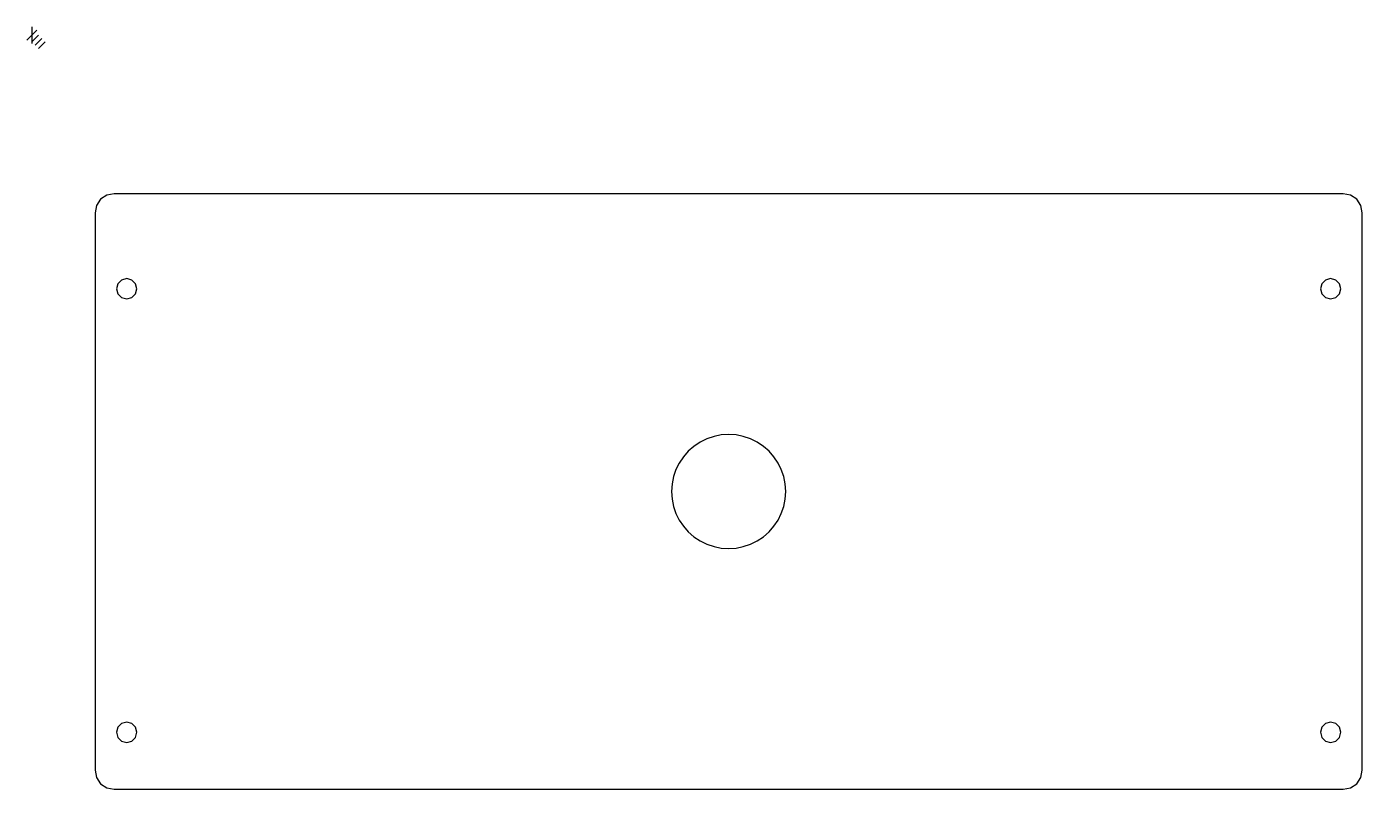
# Model space of a CAD drawing. Extents: x -1 to 210, y 178 to 298.
import ezdxf

# ---------------------------------------------------------------- set-up
doc = ezdxf.new("R2010")
doc.units = 0

msp = doc.modelspace()

# ---------------------------------------------------------------- linework, layer by layer
at = {"layer": 'Layer 1'}
for p, q in [((0.793749, 297.794), (-0.793749, 296.206)), ((0, 298.323), (0, 295.677)), ((1.05833, 297), (0, 295.94167)), ((1.5875, 296.471), (0.52917, 295.41267)), ((2.11666, 295.942), (1.05833, 294.88367)), ((12.9861, 271.954), (11.83805, 271.725639)), ((206.986, 271.954), (12.9861, 271.954)), ((208.13405, 271.725639), (206.986, 271.954)), ((10.214461, 270.10205), (9.9861, 268.954)), ((10.86478, 271.07532), (10.214461, 270.10205)), ((11.83805, 271.725639), (10.86478, 271.07532)), ((209.10732, 271.07532), (208.13405, 271.725639)), ((209.757639, 270.10205), (209.10732, 271.07532)), ((209.986, 268.954), (209.757639, 270.10205)), ((9.9861, 268.954), (9.98612, 180.954)), ((209.986, 180.954), (209.986, 268.954)), ((13.600459, 257.754), (13.3861, 256.954)), ((14.1861, 258.339641), (13.600459, 257.754)), ((14.9861, 258.554), (14.1861, 258.339641)), ((15.7861, 258.339641), (14.9861, 258.554)), ((16.371741, 257.754), (15.7861, 258.339641)), ((16.5861, 256.954), (16.371741, 257.754)), ((203.600359, 257.754), (203.386, 256.954)), ((204.186, 258.339641), (203.600359, 257.754)), ((204.986, 258.554), (204.186, 258.339641)), ((205.786, 258.339641), (204.986, 258.554)), ((206.371641, 257.754), (205.786, 258.339641)), ((206.586, 256.954), (206.371641, 257.754)), ((13.3861, 256.954), (13.600459, 256.154)), ((13.600459, 256.154), (14.1861, 255.568359)), ((14.1861, 255.568359), (14.9861, 255.354)), ((14.9861, 255.354), (15.7861, 255.568359)), ((15.7861, 255.568359), (16.371741, 256.154)), ((16.371741, 256.154), (16.5861, 256.954)), ((16.5861, 256.954), (16.5861, 256.954)), ((203.386, 256.954), (203.600359, 256.154)), ((203.600359, 256.154), (204.186, 255.568359)), ((204.186, 255.568359), (204.986, 255.354)), ((204.986, 255.354), (205.786, 255.568359)), ((205.786, 255.568359), (206.371641, 256.154)), ((206.371641, 256.154), (206.586, 256.954)), ((206.586, 256.954), (206.586, 256.954)), ((104.493159, 232.083609), (103.608125, 231.304291)), ((105.486005, 232.74822), (104.493159, 232.083609)), ((106.557998, 233.275744), (105.486005, 232.74822)), ((107.675424, 233.652547), (106.557998, 233.275744)), ((108.82314, 233.878629), (107.675424, 233.652547)), ((109.986, 233.95399), (108.82314, 233.878629)), ((111.14886, 233.878629), (109.986, 233.95399)), ((112.296576, 233.652547), (111.14886, 233.878629)), ((113.414002, 233.275744), (112.296576, 233.652547)), ((114.485995, 232.74822), (113.414002, 233.275744)), ((115.478841, 232.083609), (114.485995, 232.74822)), ((116.363875, 231.304291), (115.478841, 232.083609)), ((102.838474, 230.423381), (102.19178, 229.453995)), ((103.608125, 231.304291), (102.838474, 230.423381)), ((117.133526, 230.423381), (116.363875, 231.304291)), ((117.780221, 229.453995), (117.133526, 230.423381)), ((101.675614, 228.409248), (101.297549, 227.302256)), ((102.19178, 229.453995), (101.675614, 228.409248)), ((118.296388, 228.409248), (117.780221, 229.453995)), ((118.674455, 227.302256), (118.296388, 228.409248)), ((101.065157, 226.146135), (100.98601, 224.954)), ((101.297549, 227.302256), (101.065157, 226.146135)), ((118.90685, 226.146135), (118.674455, 227.302256)), ((118.986, 224.954), (118.90685, 226.146135)), ((100.98601, 224.954), (101.065158, 223.761865)), ((101.065158, 223.761865), (101.297552, 222.605744)), ((118.674456, 222.605744), (118.906848, 223.761865)), ((118.906848, 223.761865), (118.985995, 224.954)), ((118.985995, 224.954), (118.986, 224.954)), ((101.297552, 222.605744), (101.675618, 221.498752)), ((101.675618, 221.498752), (102.191784, 220.454005)), ((117.780225, 220.454005), (118.296391, 221.498752)), ((118.296391, 221.498752), (118.674456, 222.605744)), ((102.191784, 220.454005), (102.838479, 219.484619)), ((102.838479, 219.484619), (103.60813, 218.603709)), ((116.36388, 218.603709), (117.133531, 219.484619)), ((117.133531, 219.484619), (117.780225, 220.454005)), ((103.60813, 218.603709), (104.493164, 217.824391)), ((104.493164, 217.824391), (105.48601, 217.15978)), ((105.48601, 217.15978), (106.558003, 216.632256)), ((113.414007, 216.632256), (114.486, 217.15978)), ((114.486, 217.15978), (115.478846, 217.824391)), ((115.478846, 217.824391), (116.36388, 218.603709)), ((106.558003, 216.632256), (107.675429, 216.255453)), ((107.675429, 216.255453), (108.823145, 216.029371)), ((108.823145, 216.029371), (109.986005, 215.95401)), ((109.986005, 215.95401), (111.148865, 216.029371)), ((111.148865, 216.029371), (112.296581, 216.255453)), ((112.296581, 216.255453), (113.414007, 216.632256)), ((13.600459, 187.754), (13.3861, 186.954)), ((14.1861, 188.339641), (13.600459, 187.754)), ((14.9861, 188.554), (14.1861, 188.339641)), ((15.7861, 188.339641), (14.9861, 188.554)), ((16.371741, 187.754), (15.7861, 188.339641)), ((16.5861, 186.954), (16.371741, 187.754)), ((203.600359, 187.754), (203.386, 186.954)), ((204.186, 188.339641), (203.600359, 187.754)), ((204.986, 188.554), (204.186, 188.339641)), ((205.786, 188.339641), (204.986, 188.554)), ((206.371641, 187.754), (205.786, 188.339641)), ((206.586, 186.954), (206.371641, 187.754)), ((13.3861, 186.954), (13.600459, 186.154)), ((13.600459, 186.154), (14.1861, 185.568359)), ((14.1861, 185.568359), (14.9861, 185.354)), ((14.9861, 185.354), (15.7861, 185.568359)), ((15.7861, 185.568359), (16.371741, 186.154)), ((16.371741, 186.154), (16.5861, 186.954)), ((16.5861, 186.954), (16.5861, 186.954)), ((203.386, 186.954), (203.600359, 186.154)), ((203.600359, 186.154), (204.186, 185.568359)), ((204.186, 185.568359), (204.986, 185.354)), ((204.986, 185.354), (205.786, 185.568359)), ((205.786, 185.568359), (206.371641, 186.154)), ((206.371641, 186.154), (206.586, 186.954)), ((206.586, 186.954), (206.586, 186.954)), ((9.98612, 180.954), (10.214481, 179.80595)), ((10.214481, 179.80595), (10.8648, 178.83268)), ((209.10732, 178.83268), (209.757639, 179.80595)), ((209.757639, 179.80595), (209.986, 180.954)), ((10.8648, 178.83268), (11.83807, 178.182361)), ((11.83807, 178.182361), (12.98612, 177.954)), ((12.98612, 177.954), (206.986, 177.954)), ((206.986, 177.954), (208.13405, 178.182361)), ((208.13405, 178.182361), (209.10732, 178.83268))]:
    msp.add_line(p, q, dxfattribs=at)

doc.saveas('drawing.dxf')
